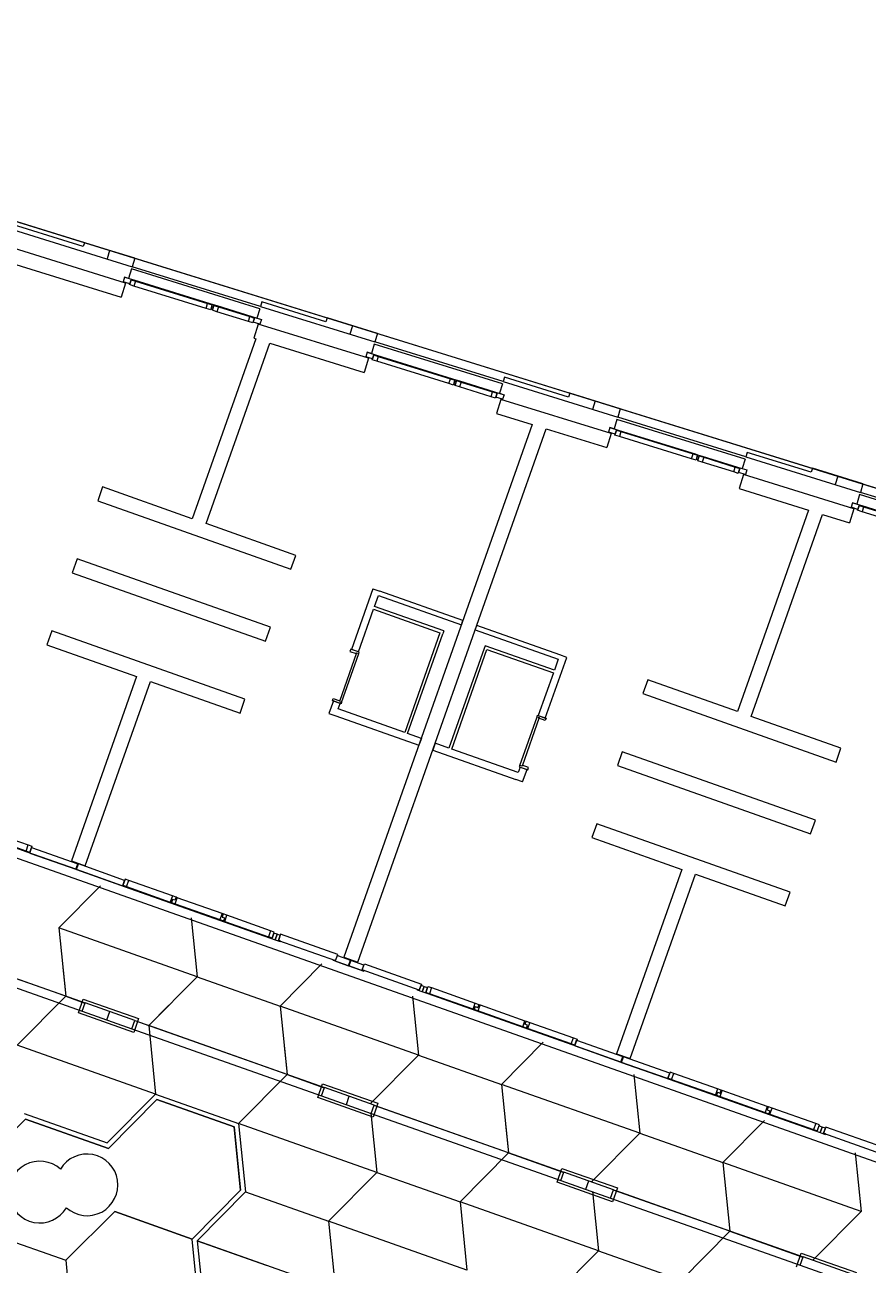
# Model space of a CAD drawing. Header units: metres. Extents: x 2681598 to 2681800, y 1249481 to 1249590.
# Drawn here: x 2681623.27 to 2681637.64, y 1249568.89 to 1249590.01 of the extents above; entities that cross this region are included whole.
import ezdxf

# ---------------------------------------------------------------- set-up
doc = ezdxf.new("R2010")
doc.units = ezdxf.units.M
doc.layers.add('flaeche', color=7, linetype='Continuous', true_color=0xffffff)
doc.layers.add('linien', color=7, linetype='Continuous', true_color=0x000000)

msp = doc.modelspace()

# ---------------------------------------------------------------- linework, layer by layer
at = {"layer": 'flaeche'}
msp.add_lwpolyline([(2681701.936, 1249508.982), (2681653.784, 1249528.486), (2681629.291, 1249538.407), (2681608.471, 1249546.841), (2681598.478, 1249550.888), (2681612.312, 1249590.013), (2681733.121, 1249552.588)], dxfattribs=at)
at = {"layer": 'linien'}
for p, q in [((2681612.312, 1249590.013), (2681733.121, 1249552.588)), ((2681622.058, 1249586.836), (2681625.101, 1249585.894)), ((2681624.265, 1249586.237), (2681622.081, 1249586.913)), ((2681624.988, 1249585.615), (2681622.018, 1249586.535)), ((2681624.285, 1249586.303), (2681624.265, 1249586.237)), ((2681625.145, 1249586.037), (2681624.285, 1249586.303)), ((2681624.715, 1249586.17), (2681624.671, 1249586.027)), ((2681622.737, 1249586.05), (2681624.914, 1249585.376)), ((2681625.145, 1249586.037), (2681625.101, 1249585.894)), ((2681625.145, 1249586.037), (2681625.101, 1249585.894)), ((2681627.284, 1249585.217), (2681625.101, 1249585.894)), ((2681624.967, 1249585.717), (2681624.943, 1249585.639)), ((2681624.967, 1249585.717), (2681625.127, 1249585.668)), ((2681625.039, 1249585.695), (2681624.967, 1249585.717)), ((2681625.089, 1249585.856), (2681625.039, 1249585.695)), ((2681625.053, 1249585.588), (2681625.079, 1249585.672)), ((2681625.079, 1249585.672), (2681625.058, 1249585.603)), ((2681625.124, 1249585.658), (2681625.079, 1249585.672)), ((2681625.079, 1249585.672), (2681625.156, 1249585.648)), ((2681627.272, 1249585.179), (2681625.089, 1249585.856)), ((2681625.127, 1249585.668), (2681625.124, 1249585.658)), ((2681625.127, 1249585.668), (2681626.42, 1249585.267)), ((2681624.988, 1249585.615), (2681624.914, 1249585.376)), ((2681624.988, 1249585.615), (2681624.914, 1249585.376)), ((2681624.943, 1249585.639), (2681624.94, 1249585.629)), ((2681625.058, 1249585.603), (2681624.943, 1249585.639)), ((2681625.13, 1249585.564), (2681625.053, 1249585.588)), ((2681625.156, 1249585.648), (2681625.13, 1249585.564)), ((2681626.359, 1249585.184), (2681625.13, 1249585.564)), ((2681625.156, 1249585.648), (2681626.385, 1249585.267)), ((2681626.359, 1249585.184), (2681626.385, 1249585.267)), ((2681626.385, 1249585.267), (2681626.463, 1249585.243)), ((2681626.417, 1249585.257), (2681626.42, 1249585.267)), ((2681626.463, 1249585.243), (2681626.417, 1249585.257)), ((2681626.42, 1249585.267), (2681626.48, 1249585.249)), ((2681626.463, 1249585.243), (2681626.437, 1249585.16)), ((2681626.442, 1249585.175), (2681626.463, 1249585.243)), ((2681626.465, 1249585.151), (2681626.49, 1249585.235)), ((2681626.49, 1249585.235), (2681626.469, 1249585.166)), ((2681626.48, 1249585.249), (2681626.539, 1249585.231)), ((2681626.536, 1249585.22), (2681626.49, 1249585.235)), ((2681626.49, 1249585.235), (2681626.568, 1249585.211)), ((2681626.539, 1249585.231), (2681626.536, 1249585.22)), ((2681626.539, 1249585.231), (2681627.14, 1249585.044)), ((2681627.308, 1249585.294), (2681627.284, 1249585.217)), ((2681628.399, 1249584.956), (2681627.308, 1249585.294)), ((2681626.437, 1249585.16), (2681626.359, 1249585.184)), ((2681626.455, 1249585.171), (2681626.442, 1249585.175)), ((2681626.469, 1249585.166), (2681626.455, 1249585.171)), ((2681626.542, 1249585.127), (2681626.465, 1249585.151)), ((2681626.568, 1249585.211), (2681626.542, 1249585.127)), ((2681627.079, 1249584.961), (2681626.542, 1249585.127)), ((2681626.568, 1249585.211), (2681627.105, 1249585.044)), ((2681627.079, 1249584.961), (2681627.105, 1249585.044)), ((2681627.105, 1249585.044), (2681627.182, 1249585.02)), ((2681627.137, 1249585.034), (2681627.14, 1249585.044)), ((2681627.182, 1249585.02), (2681627.137, 1249585.034)), ((2681627.14, 1249585.044), (2681627.3, 1249584.995)), ((2681627.182, 1249585.02), (2681627.156, 1249584.937)), ((2681627.161, 1249584.952), (2681627.182, 1249585.02)), ((2681627.272, 1249585.179), (2681627.222, 1249585.019)), ((2681627.222, 1249585.019), (2681627.3, 1249584.995)), ((2681627.284, 1249585.217), (2681629.235, 1249584.613)), ((2681628.42, 1249585.023), (2681628.399, 1249584.956)), ((2681629.28, 1249584.756), (2681628.42, 1249585.023)), ((2681627.156, 1249584.937), (2681627.079, 1249584.961)), ((2681627.275, 1249584.917), (2681627.161, 1249584.952)), ((2681627.244, 1249584.916), (2681627.17, 1249584.677)), ((2681627.244, 1249584.916), (2681627.17, 1249584.677)), ((2681629.123, 1249584.334), (2681627.244, 1249584.916)), ((2681627.275, 1249584.917), (2681627.272, 1249584.907)), ((2681627.3, 1249584.995), (2681627.275, 1249584.917)), ((2681628.85, 1249584.889), (2681628.805, 1249584.746)), ((2681627.206, 1249584.666), (2681626.673, 1249583.158)), ((2681627.17, 1249584.677), (2681627.206, 1249584.666)), ((2681629.28, 1249584.756), (2681629.235, 1249584.613)), ((2681629.28, 1249584.756), (2681629.235, 1249584.613)), ((2681631.418, 1249583.937), (2681629.235, 1249584.613)), ((2681626.909, 1249583.075), (2681627.445, 1249584.592)), ((2681627.445, 1249584.592), (2681629.049, 1249584.095)), ((2681629.102, 1249584.437), (2681629.078, 1249584.358)), ((2681629.102, 1249584.437), (2681629.262, 1249584.387)), ((2681629.174, 1249584.414), (2681629.102, 1249584.437)), ((2681629.223, 1249584.575), (2681629.174, 1249584.414)), ((2681629.188, 1249584.307), (2681629.214, 1249584.391)), ((2681629.214, 1249584.391), (2681629.192, 1249584.323)), ((2681629.259, 1249584.377), (2681629.214, 1249584.391)), ((2681629.214, 1249584.391), (2681629.291, 1249584.367)), ((2681631.407, 1249583.898), (2681629.223, 1249584.575)), ((2681629.262, 1249584.387), (2681629.259, 1249584.377)), ((2681629.262, 1249584.387), (2681630.555, 1249583.986)), ((2681629.123, 1249584.334), (2681629.049, 1249584.095)), ((2681629.123, 1249584.334), (2681629.049, 1249584.095)), ((2681629.078, 1249584.358), (2681629.075, 1249584.349)), ((2681629.192, 1249584.323), (2681629.078, 1249584.358)), ((2681629.265, 1249584.283), (2681629.188, 1249584.307)), ((2681629.291, 1249584.367), (2681629.265, 1249584.283)), ((2681630.494, 1249583.903), (2681629.265, 1249584.283)), ((2681629.291, 1249584.367), (2681630.52, 1249583.986)), ((2681630.494, 1249583.903), (2681630.52, 1249583.986)), ((2681630.52, 1249583.986), (2681630.597, 1249583.962)), ((2681630.552, 1249583.976), (2681630.555, 1249583.986)), ((2681630.597, 1249583.962), (2681630.552, 1249583.976)), ((2681630.555, 1249583.986), (2681630.614, 1249583.968)), ((2681630.597, 1249583.962), (2681630.571, 1249583.879)), ((2681630.576, 1249583.894), (2681630.597, 1249583.962)), ((2681630.614, 1249583.968), (2681630.673, 1249583.95)), ((2681631.442, 1249584.013), (2681631.418, 1249583.937)), ((2681632.534, 1249583.675), (2681631.442, 1249584.013)), ((2681630.571, 1249583.879), (2681630.494, 1249583.903)), ((2681630.59, 1249583.89), (2681630.576, 1249583.894)), ((2681630.604, 1249583.885), (2681630.59, 1249583.89)), ((2681630.599, 1249583.87), (2681630.625, 1249583.954)), ((2681630.676, 1249583.846), (2681630.599, 1249583.87)), ((2681630.625, 1249583.954), (2681630.604, 1249583.885)), ((2681630.67, 1249583.94), (2681630.625, 1249583.954)), ((2681630.625, 1249583.954), (2681630.702, 1249583.93)), ((2681630.673, 1249583.95), (2681630.67, 1249583.94)), ((2681630.673, 1249583.95), (2681631.274, 1249583.764)), ((2681630.702, 1249583.93), (2681630.676, 1249583.846)), ((2681631.213, 1249583.68), (2681630.676, 1249583.846)), ((2681630.702, 1249583.93), (2681631.239, 1249583.763)), ((2681631.213, 1249583.68), (2681631.239, 1249583.763)), ((2681631.239, 1249583.763), (2681631.317, 1249583.74)), ((2681631.271, 1249583.754), (2681631.274, 1249583.764)), ((2681631.317, 1249583.74), (2681631.271, 1249583.754)), ((2681631.274, 1249583.764), (2681631.434, 1249583.714)), ((2681631.407, 1249583.898), (2681631.357, 1249583.738)), ((2681631.418, 1249583.937), (2681633.37, 1249583.332)), ((2681631.291, 1249583.656), (2681631.213, 1249583.68)), ((2681631.317, 1249583.74), (2681631.291, 1249583.656)), ((2681631.295, 1249583.671), (2681631.317, 1249583.74)), ((2681631.41, 1249583.636), (2681631.295, 1249583.671)), ((2681631.378, 1249583.635), (2681631.304, 1249583.396)), ((2681631.378, 1249583.635), (2681631.304, 1249583.396)), ((2681631.357, 1249583.738), (2681631.434, 1249583.714)), ((2681633.257, 1249583.053), (2681631.378, 1249583.635)), ((2681631.41, 1249583.636), (2681631.407, 1249583.626)), ((2681631.434, 1249583.714), (2681631.41, 1249583.636)), ((2681632.554, 1249583.742), (2681632.534, 1249583.675)), ((2681633.414, 1249583.475), (2681632.554, 1249583.742)), ((2681632.984, 1249583.609), (2681632.94, 1249583.465)), ((2681631.304, 1249583.396), (2681631.914, 1249583.207)), ((2681633.414, 1249583.475), (2681633.37, 1249583.332)), ((2681633.414, 1249583.475), (2681633.37, 1249583.332)), ((2681635.553, 1249582.656), (2681633.37, 1249583.332)), ((2681626.673, 1249583.158), (2681626.123, 1249581.603)), ((2681631.914, 1249583.207), (2681628.706, 1249574.135)), ((2681628.942, 1249574.051), (2681632.153, 1249583.133)), ((2681632.153, 1249583.133), (2681633.183, 1249582.814)), ((2681633.237, 1249583.156), (2681633.212, 1249583.077)), ((2681633.237, 1249583.156), (2681633.397, 1249583.106)), ((2681633.308, 1249583.134), (2681633.237, 1249583.156)), ((2681633.358, 1249583.294), (2681633.308, 1249583.134)), ((2681635.541, 1249582.618), (2681633.358, 1249583.294)), ((2681626.359, 1249581.519), (2681626.909, 1249583.075)), ((2681633.257, 1249583.053), (2681633.183, 1249582.814)), ((2681633.257, 1249583.053), (2681633.183, 1249582.814)), ((2681633.212, 1249583.077), (2681633.209, 1249583.068)), ((2681633.327, 1249583.042), (2681633.212, 1249583.077)), ((2681633.322, 1249583.027), (2681633.348, 1249583.11)), ((2681633.4, 1249583.003), (2681633.322, 1249583.027)), ((2681633.348, 1249583.11), (2681633.327, 1249583.042)), ((2681633.393, 1249583.096), (2681633.348, 1249583.11)), ((2681633.348, 1249583.11), (2681633.425, 1249583.086)), ((2681633.397, 1249583.106), (2681633.393, 1249583.096)), ((2681633.397, 1249583.106), (2681634.689, 1249582.706)), ((2681633.425, 1249583.086), (2681633.4, 1249583.003)), ((2681634.628, 1249582.622), (2681633.4, 1249583.003)), ((2681633.425, 1249583.086), (2681634.654, 1249582.706)), ((2681634.628, 1249582.622), (2681634.654, 1249582.706)), ((2681634.654, 1249582.706), (2681634.732, 1249582.682)), ((2681634.686, 1249582.696), (2681634.689, 1249582.706)), ((2681634.732, 1249582.682), (2681634.686, 1249582.696)), ((2681634.689, 1249582.706), (2681634.749, 1249582.687)), ((2681635.577, 1249582.732), (2681635.553, 1249582.656)), ((2681636.668, 1249582.394), (2681635.577, 1249582.732)), ((2681634.706, 1249582.598), (2681634.628, 1249582.622)), ((2681634.732, 1249582.682), (2681634.706, 1249582.598)), ((2681634.711, 1249582.613), (2681634.732, 1249582.682)), ((2681634.724, 1249582.609), (2681634.711, 1249582.613)), ((2681634.738, 1249582.605), (2681634.724, 1249582.609)), ((2681634.734, 1249582.589), (2681634.759, 1249582.673)), ((2681634.811, 1249582.565), (2681634.734, 1249582.589)), ((2681634.759, 1249582.673), (2681634.738, 1249582.605)), ((2681634.749, 1249582.687), (2681634.808, 1249582.669)), ((2681634.805, 1249582.659), (2681634.759, 1249582.673)), ((2681634.759, 1249582.673), (2681634.837, 1249582.649)), ((2681634.808, 1249582.669), (2681634.805, 1249582.659)), ((2681634.808, 1249582.669), (2681635.409, 1249582.483)), ((2681634.837, 1249582.649), (2681634.811, 1249582.565)), ((2681635.348, 1249582.399), (2681634.811, 1249582.565)), ((2681634.837, 1249582.649), (2681635.374, 1249582.483)), ((2681635.348, 1249582.399), (2681635.374, 1249582.483)), ((2681635.374, 1249582.483), (2681635.451, 1249582.459)), ((2681635.406, 1249582.473), (2681635.409, 1249582.483)), ((2681635.409, 1249582.483), (2681635.569, 1249582.433)), ((2681635.541, 1249582.618), (2681635.491, 1249582.457)), ((2681635.553, 1249582.656), (2681637.504, 1249582.051)), ((2681635.425, 1249582.375), (2681635.348, 1249582.399)), ((2681635.451, 1249582.459), (2681635.406, 1249582.473)), ((2681635.451, 1249582.459), (2681635.425, 1249582.375)), ((2681635.43, 1249582.39), (2681635.451, 1249582.459)), ((2681635.545, 1249582.355), (2681635.43, 1249582.39)), ((2681635.513, 1249582.354), (2681635.439, 1249582.115)), ((2681635.513, 1249582.354), (2681635.439, 1249582.115)), ((2681635.491, 1249582.457), (2681635.569, 1249582.433)), ((2681637.392, 1249581.772), (2681635.513, 1249582.354)), ((2681635.545, 1249582.355), (2681635.542, 1249582.345)), ((2681635.569, 1249582.433), (2681635.545, 1249582.355)), ((2681636.689, 1249582.461), (2681636.668, 1249582.394)), ((2681637.549, 1249582.195), (2681636.689, 1249582.461)), ((2681637.119, 1249582.328), (2681637.074, 1249582.185)), ((2681624.596, 1249582.143), (2681624.513, 1249581.907)), ((2681626.123, 1249581.603), (2681624.596, 1249582.143)), ((2681635.439, 1249582.115), (2681636.622, 1249581.749)), ((2681637.549, 1249582.195), (2681637.504, 1249582.051)), ((2681637.549, 1249582.195), (2681637.504, 1249582.051)), ((2681624.513, 1249581.907), (2681627.803, 1249580.744)), ((2681637.371, 1249581.875), (2681637.347, 1249581.797)), ((2681637.371, 1249581.875), (2681637.531, 1249581.825)), ((2681637.443, 1249581.853), (2681637.371, 1249581.875)), ((2681637.492, 1249582.013), (2681637.443, 1249581.853)), ((2681639.676, 1249581.337), (2681637.492, 1249582.013)), ((2681639.687, 1249581.375), (2681637.504, 1249582.051)), ((2681636.622, 1249581.749), (2681635.96, 1249579.875)), ((2681636.196, 1249579.792), (2681636.861, 1249581.675)), ((2681636.861, 1249581.675), (2681637.318, 1249581.533)), ((2681637.392, 1249581.772), (2681637.318, 1249581.533)), ((2681637.392, 1249581.772), (2681637.318, 1249581.533)), ((2681637.347, 1249581.797), (2681637.344, 1249581.787)), ((2681637.461, 1249581.761), (2681637.347, 1249581.797)), ((2681637.457, 1249581.746), (2681637.483, 1249581.829)), ((2681637.534, 1249581.722), (2681637.457, 1249581.746)), ((2681637.483, 1249581.829), (2681637.461, 1249581.761)), ((2681637.528, 1249581.815), (2681637.483, 1249581.829)), ((2681637.483, 1249581.829), (2681637.56, 1249581.805)), ((2681637.531, 1249581.825), (2681637.528, 1249581.815)), ((2681637.531, 1249581.825), (2681638.824, 1249581.425)), ((2681637.56, 1249581.805), (2681637.534, 1249581.722)), ((2681638.763, 1249581.341), (2681637.534, 1249581.722)), ((2681637.56, 1249581.805), (2681638.789, 1249581.425)), ((2681627.886, 1249580.979), (2681626.359, 1249581.519)), ((2681624.163, 1249580.917), (2681624.079, 1249580.681)), ((2681627.453, 1249579.754), (2681624.163, 1249580.917)), ((2681627.803, 1249580.744), (2681627.886, 1249580.979)), ((2681609.207, 1249580.751), (2681711.665, 1249544.525)), ((2681624.079, 1249580.681), (2681627.37, 1249579.518)), ((2681629.201, 1249580.408), (2681628.836, 1249579.376)), ((2681629.201, 1249580.408), (2681629.319, 1249580.367)), ((2681629.227, 1249580.108), (2681629.294, 1249580.296)), ((2681629.294, 1249580.296), (2681630.708, 1249579.796)), ((2681630.733, 1249579.867), (2681629.319, 1249580.367)), ((2681628.954, 1249579.334), (2681629.211, 1249580.06)), ((2681629.211, 1249580.06), (2681630.342, 1249579.66)), ((2681630.406, 1249579.691), (2681629.227, 1249580.108)), ((2681627.37, 1249579.518), (2681627.453, 1249579.754)), ((2681630.708, 1249579.796), (2681630.733, 1249579.867)), ((2681630.944, 1249579.713), (2681630.969, 1249579.783)), ((2681632.383, 1249579.283), (2681630.969, 1249579.783)), ((2681635.96, 1249579.875), (2681635.41, 1249578.319)), ((2681635.645, 1249578.236), (2681636.196, 1249579.792)), ((2681623.729, 1249579.692), (2681623.646, 1249579.456)), ((2681627.02, 1249578.528), (2681623.729, 1249579.692)), ((2681630.342, 1249579.66), (2681629.742, 1249577.963)), ((2681629.789, 1249577.947), (2681630.389, 1249579.644)), ((2681630.406, 1249579.691), (2681630.389, 1249579.644)), ((2681630.944, 1249579.713), (2681632.358, 1249579.213)), ((2681623.646, 1249579.456), (2681625.173, 1249578.916)), ((2681628.922, 1249579.319), (2681628.629, 1249578.49)), ((2681628.822, 1249579.381), (2681628.809, 1249579.343)), ((2681628.809, 1249579.343), (2681628.917, 1249579.305)), ((2681628.954, 1249579.334), (2681628.822, 1249579.381)), ((2681628.954, 1249579.334), (2681628.836, 1249579.376)), ((2681628.954, 1249579.334), (2681628.836, 1249579.376)), ((2681628.917, 1249579.305), (2681628.922, 1249579.319)), ((2681628.922, 1249579.319), (2681628.96, 1249579.306)), ((2681628.968, 1249579.329), (2681628.954, 1249579.334)), ((2681628.96, 1249579.306), (2681628.968, 1249579.329)), ((2681631.096, 1249579.394), (2681630.496, 1249577.697)), ((2681630.543, 1249577.68), (2681631.143, 1249579.377)), ((2681631.113, 1249579.441), (2681631.096, 1249579.394)), ((2681632.291, 1249579.024), (2681631.113, 1249579.441)), ((2681631.143, 1249579.377), (2681632.275, 1249578.977)), ((2681628.666, 1249578.476), (2681628.96, 1249579.306)), ((2681632.136, 1249578.209), (2681632.501, 1249579.242)), ((2681632.358, 1249579.213), (2681632.291, 1249579.024)), ((2681632.501, 1249579.242), (2681632.383, 1249579.283)), ((2681625.173, 1249578.916), (2681624.063, 1249575.776)), ((2681632.275, 1249578.977), (2681632.018, 1249578.251)), ((2681624.299, 1249575.693), (2681625.409, 1249578.832)), ((2681625.409, 1249578.832), (2681626.936, 1249578.292)), ((2681633.882, 1249578.859), (2681633.799, 1249578.624)), ((2681635.41, 1249578.319), (2681633.882, 1249578.859)), ((2681626.936, 1249578.292), (2681627.02, 1249578.528)), ((2681628.526, 1249578.499), (2681628.451, 1249578.287)), ((2681628.512, 1249578.504), (2681628.525, 1249578.542)), ((2681628.644, 1249578.458), (2681628.512, 1249578.504)), ((2681628.525, 1249578.542), (2681628.634, 1249578.504)), ((2681628.644, 1249578.458), (2681628.526, 1249578.499)), ((2681628.644, 1249578.458), (2681628.526, 1249578.499)), ((2681628.634, 1249578.504), (2681628.629, 1249578.49)), ((2681628.629, 1249578.49), (2681628.666, 1249578.476)), ((2681628.666, 1249578.476), (2681628.658, 1249578.453)), ((2681633.799, 1249578.624), (2681637.09, 1249577.46)), ((2681628.451, 1249578.287), (2681628.569, 1249578.245)), ((2681628.611, 1249578.363), (2681628.644, 1249578.458)), ((2681629.742, 1249577.963), (2681628.611, 1249578.363)), ((2681628.658, 1249578.453), (2681628.644, 1249578.458)), ((2681628.569, 1249578.245), (2681629.983, 1249577.745)), ((2681631.702, 1249577.403), (2681631.996, 1249578.232)), ((2681632.033, 1249578.219), (2681631.74, 1249577.389)), ((2681631.996, 1249578.232), (2681632.004, 1249578.256)), ((2681631.996, 1249578.232), (2681632.033, 1249578.219)), ((2681632.004, 1249578.256), (2681632.018, 1249578.251)), ((2681632.018, 1249578.251), (2681632.136, 1249578.209)), ((2681632.018, 1249578.251), (2681632.15, 1249578.204)), ((2681632.018, 1249578.251), (2681632.136, 1249578.209)), ((2681632.028, 1249578.205), (2681632.033, 1249578.219)), ((2681632.137, 1249578.167), (2681632.028, 1249578.205)), ((2681632.15, 1249578.204), (2681632.137, 1249578.167)), ((2681637.173, 1249577.696), (2681635.645, 1249578.236)), ((2681630.025, 1249577.863), (2681629.789, 1249577.947)), ((2681630.025, 1249577.863), (2681629.983, 1249577.745)), ((2681630.26, 1249577.78), (2681630.219, 1249577.662)), ((2681630.219, 1249577.662), (2681631.633, 1249577.162)), ((2681630.496, 1249577.697), (2681630.26, 1249577.78)), ((2681631.675, 1249577.28), (2681630.543, 1249577.68)), ((2681633.449, 1249577.634), (2681633.366, 1249577.398)), ((2681636.739, 1249576.47), (2681633.449, 1249577.634)), ((2681637.09, 1249577.46), (2681637.173, 1249577.696)), ((2681631.708, 1249577.374), (2681631.675, 1249577.28)), ((2681631.702, 1249577.403), (2681631.694, 1249577.379)), ((2681631.694, 1249577.379), (2681631.708, 1249577.374)), ((2681631.74, 1249577.389), (2681631.702, 1249577.403)), ((2681631.708, 1249577.374), (2681631.826, 1249577.333)), ((2681631.708, 1249577.374), (2681631.84, 1249577.328)), ((2681631.708, 1249577.374), (2681631.826, 1249577.333)), ((2681631.745, 1249577.404), (2681631.74, 1249577.389)), ((2681631.853, 1249577.365), (2681631.745, 1249577.404)), ((2681631.751, 1249577.12), (2681631.826, 1249577.333)), ((2681631.84, 1249577.328), (2681631.853, 1249577.365)), ((2681633.366, 1249577.398), (2681636.656, 1249576.235)), ((2681631.751, 1249577.12), (2681631.633, 1249577.162)), ((2681623.309, 1249575.926), (2681620.852, 1249576.795)), ((2681633.016, 1249576.408), (2681632.932, 1249576.172)), ((2681636.306, 1249575.245), (2681633.016, 1249576.408)), ((2681636.656, 1249576.235), (2681636.739, 1249576.47)), ((2681623.293, 1249575.943), (2681622.549, 1249576.206)), ((2681622.585, 1249576.31), (2681623.329, 1249576.047)), ((2681632.932, 1249576.172), (2681634.46, 1249575.632)), ((2681623.293, 1249575.943), (2681623.329, 1249576.047)), ((2681623.355, 1249575.921), (2681623.293, 1249575.943)), ((2681623.309, 1249575.926), (2681623.312, 1249575.936)), ((2681623.312, 1249575.936), (2681623.355, 1249575.921)), ((2681623.329, 1249576.047), (2681623.392, 1249576.025)), ((2681623.392, 1249576.025), (2681623.355, 1249575.921)), ((2681623.355, 1249575.921), (2681623.385, 1249576.006)), ((2681623.385, 1249576.006), (2681624.173, 1249575.727)), ((2681624.14, 1249575.633), (2681623.309, 1249575.926)), ((2681623.357, 1249575.906), (2681623.358, 1249575.909)), ((2681623.358, 1249575.909), (2681624.14, 1249575.633)), ((2681624.063, 1249575.776), (2681624.299, 1249575.693)), ((2681624.14, 1249575.633), (2681624.173, 1249575.727)), ((2681624.149, 1249575.629), (2681624.182, 1249575.724)), ((2681624.173, 1249575.727), (2681624.176, 1249575.736)), ((2681624.182, 1249575.724), (2681624.186, 1249575.733)), ((2681624.97, 1249575.445), (2681624.182, 1249575.724)), ((2681624.149, 1249575.629), (2681624.98, 1249575.336)), ((2681624.931, 1249575.353), (2681624.149, 1249575.629)), ((2681634.46, 1249575.632), (2681633.35, 1249572.493)), ((2681633.585, 1249572.409), (2681634.695, 1249575.549)), ((2681634.695, 1249575.549), (2681636.223, 1249575.009)), ((2681623.848, 1249574.638), (2681624.557, 1249575.354)), ((2681624.93, 1249575.35), (2681624.931, 1249575.353)), ((2681624.977, 1249575.464), (2681624.941, 1249575.36)), ((2681624.941, 1249575.36), (2681624.97, 1249575.445)), ((2681624.983, 1249575.345), (2681624.941, 1249575.36)), ((2681624.941, 1249575.36), (2681625.003, 1249575.338)), ((2681625.04, 1249575.442), (2681624.977, 1249575.464)), ((2681624.98, 1249575.336), (2681624.983, 1249575.345)), ((2681624.98, 1249575.336), (2681627.437, 1249574.467)), ((2681625.003, 1249575.338), (2681625.04, 1249575.442)), ((2681625.003, 1249575.338), (2681625.747, 1249575.075)), ((2681625.784, 1249575.179), (2681625.04, 1249575.442)), ((2681625.784, 1249575.179), (2681625.747, 1249575.075)), ((2681625.785, 1249575.12), (2681625.767, 1249575.068)), ((2681625.846, 1249575.157), (2681625.784, 1249575.179)), ((2681625.827, 1249575.105), (2681625.785, 1249575.12)), ((2681625.846, 1249575.157), (2681625.827, 1249575.105)), ((2681625.829, 1249575.046), (2681625.866, 1249575.15)), ((2681625.866, 1249575.15), (2681625.846, 1249575.157)), ((2681626.631, 1249574.88), (2681625.866, 1249575.15)), ((2681636.223, 1249575.009), (2681636.306, 1249575.245)), ((2681625.747, 1249575.075), (2681625.767, 1249575.068)), ((2681625.767, 1249575.068), (2681625.829, 1249575.046)), ((2681625.829, 1249575.046), (2681626.594, 1249574.776)), ((2681626.631, 1249574.88), (2681626.594, 1249574.776)), ((2681626.651, 1249574.873), (2681626.631, 1249574.88)), ((2681626.103, 1249574.808), (2681626.205, 1249573.805)), ((2681626.594, 1249574.776), (2681626.656, 1249574.754)), ((2681626.651, 1249574.873), (2681626.632, 1249574.821)), ((2681626.632, 1249574.821), (2681626.675, 1249574.806)), ((2681626.713, 1249574.851), (2681626.651, 1249574.873)), ((2681626.675, 1249574.806), (2681626.656, 1249574.754)), ((2681626.656, 1249574.754), (2681626.676, 1249574.747)), ((2681626.676, 1249574.747), (2681626.713, 1249574.851)), ((2681626.676, 1249574.747), (2681627.42, 1249574.484)), ((2681627.457, 1249574.587), (2681626.713, 1249574.851)), ((2681621.067, 1249574.502), (2681624.296, 1249573.36)), ((2681626.205, 1249573.805), (2681623.848, 1249574.638)), ((2681623.848, 1249574.638), (2681623.966, 1249573.472)), ((2681627.457, 1249574.587), (2681627.42, 1249574.484)), ((2681627.42, 1249574.484), (2681627.482, 1249574.462)), ((2681627.44, 1249574.477), (2681627.437, 1249574.467)), ((2681627.437, 1249574.467), (2681627.534, 1249574.432)), ((2681627.482, 1249574.462), (2681627.44, 1249574.477)), ((2681627.519, 1249574.565), (2681627.457, 1249574.587)), ((2681627.482, 1249574.462), (2681627.519, 1249574.565)), ((2681627.512, 1249574.546), (2681627.482, 1249574.462)), ((2681627.567, 1249574.527), (2681627.512, 1249574.546)), ((2681627.534, 1249574.432), (2681627.567, 1249574.527)), ((2681627.567, 1249574.527), (2681627.534, 1249574.432)), ((2681627.622, 1249574.507), (2681627.567, 1249574.527)), ((2681627.628, 1249574.527), (2681627.592, 1249574.423)), ((2681627.592, 1249574.423), (2681627.622, 1249574.507)), ((2681628.6, 1249574.183), (2681627.628, 1249574.527)), ((2681621.017, 1249574.361), (2681624.246, 1249573.219)), ((2681623.966, 1249573.472), (2681621.609, 1249574.306)), ((2681627.534, 1249574.432), (2681627.618, 1249574.403)), ((2681627.621, 1249574.413), (2681627.592, 1249574.423)), ((2681627.592, 1249574.423), (2681628.564, 1249574.079)), ((2681627.618, 1249574.403), (2681627.621, 1249574.413)), ((2681628.531, 1249574.08), (2681628.535, 1249574.09)), ((2681628.783, 1249573.991), (2681628.531, 1249574.08)), ((2681628.535, 1249574.09), (2681628.564, 1249574.079)), ((2681628.564, 1249574.079), (2681628.6, 1249574.183)), ((2681628.564, 1249574.079), (2681628.594, 1249574.164)), ((2681628.579, 1249574.06), (2681628.58, 1249574.062)), ((2681628.58, 1249574.062), (2681628.783, 1249573.991)), ((2681628.594, 1249574.164), (2681628.816, 1249574.085)), ((2681628.706, 1249574.135), (2681628.942, 1249574.051)), ((2681628.783, 1249573.991), (2681628.816, 1249574.085)), ((2681628.826, 1249574.082), (2681628.792, 1249573.987)), ((2681628.816, 1249574.085), (2681628.819, 1249574.095)), ((2681628.826, 1249574.082), (2681628.829, 1249574.091)), ((2681629.048, 1249574.003), (2681628.826, 1249574.082)), ((2681623.916, 1249573.96), (2681623.966, 1249573.472)), ((2681627.619, 1249573.305), (2681628.328, 1249574.021)), ((2681628.792, 1249573.987), (2681629.044, 1249573.898)), ((2681628.995, 1249573.916), (2681628.792, 1249573.987)), ((2681628.994, 1249573.913), (2681628.995, 1249573.916)), ((2681629.018, 1249573.919), (2681629.055, 1249574.022)), ((2681629.018, 1249573.919), (2681629.048, 1249574.003)), ((2681629.047, 1249573.908), (2681629.018, 1249573.919)), ((2681629.99, 1249573.575), (2681629.018, 1249573.919)), ((2681629.044, 1249573.898), (2681629.047, 1249573.908)), ((2681629.055, 1249574.022), (2681630.027, 1249573.679)), ((2681625.38, 1249572.972), (2681626.205, 1249573.805)), ((2681626.205, 1249573.805), (2681627.619, 1249573.305)), ((2681630.027, 1249573.679), (2681629.99, 1249573.575)), ((2681629.99, 1249573.575), (2681630.02, 1249573.659)), ((2681630.02, 1249573.659), (2681630.075, 1249573.64)), ((2681630.041, 1249573.546), (2681630.075, 1249573.64)), ((2681630.075, 1249573.64), (2681630.041, 1249573.546)), ((2681630.075, 1249573.64), (2681630.129, 1249573.621)), ((2681630.1, 1249573.536), (2681630.136, 1249573.64)), ((2681630.129, 1249573.621), (2681630.1, 1249573.536)), ((2681630.136, 1249573.64), (2681630.199, 1249573.618)), ((2681630.199, 1249573.618), (2681630.162, 1249573.514)), ((2681630.199, 1249573.618), (2681630.943, 1249573.355)), ((2681623.141, 1249572.639), (2681623.966, 1249573.472)), ((2681623.966, 1249573.472), (2681624.247, 1249573.373)), ((2681623.966, 1249573.472), (2681624.295, 1249573.356)), ((2681624.182, 1249573.189), (2681624.266, 1249573.424)), ((2681624.266, 1249573.424), (2681625.208, 1249573.091)), ((2681629.875, 1249573.474), (2681629.976, 1249572.471)), ((2681629.958, 1249573.575), (2681629.961, 1249573.585)), ((2681630.041, 1249573.546), (2681629.958, 1249573.575)), ((2681629.961, 1249573.585), (2681629.99, 1249573.575)), ((2681630.139, 1249573.511), (2681630.041, 1249573.546)), ((2681630.1, 1249573.536), (2681630.142, 1249573.521)), ((2681630.162, 1249573.514), (2681630.1, 1249573.536)), ((2681630.142, 1249573.521), (2681630.139, 1249573.511)), ((2681632.596, 1249572.643), (2681630.139, 1249573.511)), ((2681630.906, 1249573.251), (2681630.162, 1249573.514)), ((2681625.125, 1249572.855), (2681624.182, 1249573.189)), ((2681624.246, 1249573.219), (2681624.296, 1249573.36)), ((2681624.246, 1249573.219), (2681624.296, 1249573.36)), ((2681624.246, 1249573.219), (2681625.095, 1249572.919)), ((2681625.145, 1249573.06), (2681624.296, 1249573.36)), ((2681624.67, 1249573.069), (2681624.72, 1249573.21)), ((2681625.38, 1249572.972), (2681625.725, 1249573.321)), ((2681629.976, 1249572.471), (2681627.619, 1249573.305)), ((2681627.619, 1249573.305), (2681627.737, 1249572.139)), ((2681630.906, 1249573.251), (2681630.943, 1249573.355)), ((2681630.926, 1249573.244), (2681630.906, 1249573.251)), ((2681630.944, 1249573.296), (2681630.926, 1249573.244)), ((2681630.988, 1249573.222), (2681630.926, 1249573.244)), ((2681630.943, 1249573.355), (2681631.005, 1249573.333)), ((2681630.944, 1249573.296), (2681630.986, 1249573.281)), ((2681631.005, 1249573.333), (2681630.986, 1249573.281)), ((2681631.025, 1249573.326), (2681630.988, 1249573.222)), ((2681631.753, 1249572.952), (2681630.988, 1249573.222)), ((2681631.005, 1249573.333), (2681631.025, 1249573.326)), ((2681631.025, 1249573.326), (2681631.79, 1249573.055)), ((2681625.095, 1249572.919), (2681625.145, 1249573.06)), ((2681625.095, 1249572.919), (2681625.145, 1249573.06)), ((2681625.208, 1249573.091), (2681625.125, 1249572.855)), ((2681625.143, 1249573.056), (2681625.38, 1249572.972)), ((2681625.145, 1249573.06), (2681628.374, 1249571.919)), ((2681631.753, 1249572.952), (2681631.79, 1249573.055)), ((2681631.79, 1249573.055), (2681631.81, 1249573.048)), ((2681631.81, 1249573.048), (2681631.791, 1249572.997)), ((2681631.834, 1249572.982), (2681631.791, 1249572.997)), ((2681631.81, 1249573.048), (2681631.872, 1249573.026)), ((2681631.815, 1249572.93), (2681631.834, 1249572.982)), ((2681631.872, 1249573.026), (2681631.835, 1249572.923)), ((2681631.872, 1249573.026), (2681632.616, 1249572.763)), ((2681625.095, 1249572.919), (2681628.324, 1249571.777)), ((2681625.38, 1249572.972), (2681625.498, 1249571.806)), ((2681627.737, 1249572.139), (2681625.38, 1249572.972)), ((2681631.815, 1249572.93), (2681631.753, 1249572.952)), ((2681631.835, 1249572.923), (2681631.815, 1249572.93)), ((2681632.579, 1249572.66), (2681631.835, 1249572.923)), ((2681625.498, 1249571.806), (2681623.141, 1249572.639)), ((2681627.688, 1249572.627), (2681627.737, 1249572.139)), ((2681631.39, 1249571.971), (2681632.1, 1249572.688)), ((2681632.579, 1249572.66), (2681632.616, 1249572.763)), ((2681632.641, 1249572.638), (2681632.579, 1249572.66)), ((2681632.596, 1249572.643), (2681632.599, 1249572.653)), ((2681633.426, 1249572.349), (2681632.596, 1249572.643)), ((2681632.599, 1249572.653), (2681632.641, 1249572.638)), ((2681632.616, 1249572.763), (2681632.678, 1249572.741)), ((2681632.678, 1249572.741), (2681632.641, 1249572.638)), ((2681632.641, 1249572.638), (2681632.671, 1249572.722)), ((2681632.644, 1249572.623), (2681632.645, 1249572.625)), ((2681632.645, 1249572.625), (2681633.426, 1249572.349)), ((2681632.671, 1249572.722), (2681633.459, 1249572.443)), ((2681629.155, 1249571.642), (2681629.976, 1249572.471)), ((2681629.976, 1249572.471), (2681631.39, 1249571.971)), ((2681633.35, 1249572.493), (2681633.585, 1249572.409)), ((2681633.426, 1249572.349), (2681633.459, 1249572.443)), ((2681633.436, 1249572.346), (2681633.469, 1249572.44)), ((2681633.436, 1249572.346), (2681634.266, 1249572.052)), ((2681634.217, 1249572.069), (2681633.436, 1249572.346)), ((2681633.459, 1249572.443), (2681633.463, 1249572.453)), ((2681633.469, 1249572.44), (2681633.472, 1249572.449)), ((2681634.257, 1249572.161), (2681633.469, 1249572.44)), ((2681626.912, 1249571.306), (2681627.737, 1249572.139)), ((2681627.737, 1249572.139), (2681628.372, 1249571.914)), ((2681627.737, 1249572.139), (2681628.325, 1249571.931)), ((2681633.646, 1249572.141), (2681633.747, 1249571.138)), ((2681634.264, 1249572.181), (2681634.227, 1249572.077)), ((2681634.227, 1249572.077), (2681634.257, 1249572.161)), ((2681634.326, 1249572.159), (2681634.264, 1249572.181)), ((2681634.289, 1249572.055), (2681634.326, 1249572.159)), ((2681635.07, 1249571.896), (2681634.326, 1249572.159)), ((2681628.26, 1249571.747), (2681628.343, 1249571.983)), ((2681628.343, 1249571.983), (2681629.286, 1249571.649)), ((2681629.155, 1249571.642), (2681629.497, 1249571.987)), ((2681633.747, 1249571.138), (2681631.39, 1249571.971)), ((2681631.39, 1249571.971), (2681631.508, 1249570.805)), ((2681634.216, 1249572.067), (2681634.217, 1249572.069)), ((2681634.27, 1249572.062), (2681634.227, 1249572.077)), ((2681634.227, 1249572.077), (2681634.289, 1249572.055)), ((2681634.266, 1249572.052), (2681634.27, 1249572.062)), ((2681634.266, 1249572.052), (2681636.723, 1249571.183)), ((2681634.289, 1249572.055), (2681635.034, 1249571.792)), ((2681624.673, 1249570.973), (2681625.498, 1249571.806)), ((2681625.519, 1249571.714), (2681624.695, 1249570.881)), ((2681624.695, 1249570.881), (2681625.519, 1249571.714)), ((2681625.498, 1249571.806), (2681626.912, 1249571.306)), ((2681626.838, 1249571.248), (2681625.519, 1249571.714)), ((2681625.519, 1249571.714), (2681626.838, 1249571.248)), ((2681629.203, 1249571.413), (2681628.26, 1249571.747)), ((2681628.324, 1249571.777), (2681628.374, 1249571.919)), ((2681628.324, 1249571.777), (2681628.374, 1249571.919)), ((2681628.324, 1249571.777), (2681629.172, 1249571.477)), ((2681629.222, 1249571.619), (2681628.374, 1249571.919)), ((2681628.748, 1249571.627), (2681628.798, 1249571.769)), ((2681635.07, 1249571.896), (2681635.034, 1249571.792)), ((2681635.034, 1249571.792), (2681635.053, 1249571.785)), ((2681635.072, 1249571.837), (2681635.053, 1249571.785)), ((2681635.053, 1249571.785), (2681635.116, 1249571.763)), ((2681635.132, 1249571.874), (2681635.07, 1249571.896)), ((2681635.072, 1249571.837), (2681635.114, 1249571.822)), ((2681635.114, 1249571.822), (2681635.132, 1249571.874)), ((2681635.116, 1249571.763), (2681635.152, 1249571.867)), ((2681635.116, 1249571.763), (2681635.881, 1249571.492)), ((2681635.152, 1249571.867), (2681635.132, 1249571.874)), ((2681635.917, 1249571.596), (2681635.152, 1249571.867)), ((2681629.172, 1249571.477), (2681629.222, 1249571.619)), ((2681629.172, 1249571.477), (2681629.222, 1249571.619)), ((2681629.286, 1249571.649), (2681629.203, 1249571.413)), ((2681631.508, 1249570.805), (2681629.221, 1249571.614)), ((2681629.222, 1249571.619), (2681632.451, 1249570.477)), ((2681635.917, 1249571.596), (2681635.881, 1249571.492)), ((2681635.937, 1249571.589), (2681635.917, 1249571.596)), ((2681635.919, 1249571.537), (2681635.937, 1249571.589)), ((2681635.919, 1249571.537), (2681635.961, 1249571.522)), ((2681635.999, 1249571.567), (2681635.937, 1249571.589)), ((2681635.961, 1249571.522), (2681635.943, 1249571.47)), ((2681635.963, 1249571.463), (2681635.999, 1249571.567)), ((2681636.743, 1249571.304), (2681635.999, 1249571.567)), ((2681623.28, 1249571.381), (2681622.456, 1249570.548)), ((2681622.456, 1249570.548), (2681623.28, 1249571.381)), ((2681623.259, 1249571.473), (2681624.673, 1249570.973)), ((2681624.695, 1249570.881), (2681623.28, 1249571.381)), ((2681623.28, 1249571.381), (2681624.695, 1249570.881)), ((2681626.912, 1249571.306), (2681627.03, 1249570.14)), ((2681629.269, 1249570.473), (2681626.912, 1249571.306)), ((2681629.167, 1249571.479), (2681629.269, 1249570.473)), ((2681629.172, 1249571.477), (2681632.401, 1249570.336)), ((2681631.459, 1249571.294), (2681631.508, 1249570.805)), ((2681635.161, 1249570.638), (2681635.871, 1249571.354)), ((2681635.881, 1249571.492), (2681635.943, 1249571.47)), ((2681635.943, 1249571.47), (2681635.963, 1249571.463)), ((2681635.963, 1249571.463), (2681636.707, 1249571.2)), ((2681636.743, 1249571.304), (2681636.707, 1249571.2)), ((2681636.806, 1249571.282), (2681636.743, 1249571.304)), ((2681626.947, 1249570.17), (2681626.838, 1249571.248)), ((2681626.838, 1249571.248), (2681626.947, 1249570.17)), ((2681632.926, 1249570.309), (2681633.747, 1249571.138)), ((2681633.747, 1249571.138), (2681635.161, 1249570.638)), ((2681636.707, 1249571.2), (2681636.769, 1249571.178)), ((2681636.727, 1249571.193), (2681636.723, 1249571.183)), ((2681636.723, 1249571.183), (2681636.82, 1249571.149)), ((2681636.769, 1249571.178), (2681636.727, 1249571.193)), ((2681636.769, 1249571.178), (2681636.806, 1249571.282)), ((2681636.799, 1249571.263), (2681636.769, 1249571.178)), ((2681636.854, 1249571.243), (2681636.799, 1249571.263)), ((2681636.82, 1249571.149), (2681636.854, 1249571.243)), ((2681636.854, 1249571.243), (2681636.82, 1249571.149)), ((2681636.82, 1249571.149), (2681636.904, 1249571.119)), ((2681636.908, 1249571.224), (2681636.854, 1249571.243)), ((2681636.915, 1249571.243), (2681636.878, 1249571.14)), ((2681636.878, 1249571.14), (2681636.908, 1249571.224)), ((2681636.908, 1249571.129), (2681636.878, 1249571.14)), ((2681636.878, 1249571.14), (2681637.85, 1249570.796)), ((2681636.904, 1249571.119), (2681636.908, 1249571.129)), ((2681637.887, 1249570.9), (2681636.915, 1249571.243)), ((2681630.684, 1249569.973), (2681631.508, 1249570.805)), ((2681631.508, 1249570.805), (2681632.45, 1249570.472)), ((2681637.417, 1249570.808), (2681637.518, 1249569.805)), ((2681628.445, 1249569.64), (2681629.269, 1249570.473)), ((2681629.269, 1249570.473), (2681630.684, 1249569.973)), ((2681632.338, 1249570.305), (2681632.421, 1249570.541)), ((2681632.401, 1249570.336), (2681632.451, 1249570.477)), ((2681632.401, 1249570.336), (2681632.451, 1249570.477)), ((2681632.421, 1249570.541), (2681633.364, 1249570.207)), ((2681633.3, 1249570.177), (2681632.451, 1249570.477)), ((2681637.518, 1249569.805), (2681635.161, 1249570.638)), ((2681635.161, 1249570.638), (2681635.28, 1249569.472)), ((2681633.28, 1249569.972), (2681632.338, 1249570.305)), ((2681632.401, 1249570.336), (2681633.25, 1249570.036)), ((2681632.826, 1249570.186), (2681632.876, 1249570.327)), ((2681626.122, 1249569.337), (2681626.947, 1249570.17)), ((2681626.947, 1249570.17), (2681626.122, 1249569.337)), ((2681627.03, 1249570.14), (2681626.206, 1249569.307)), ((2681627.03, 1249570.14), (2681628.445, 1249569.64)), ((2681632.939, 1249570.146), (2681633.041, 1249569.139)), ((2681633.25, 1249570.036), (2681633.3, 1249570.177)), ((2681633.25, 1249570.036), (2681633.3, 1249570.177)), ((2681633.25, 1249570.036), (2681636.479, 1249568.894)), ((2681633.364, 1249570.207), (2681633.28, 1249569.972)), ((2681635.28, 1249569.472), (2681633.298, 1249570.172)), ((2681633.3, 1249570.177), (2681636.529, 1249569.035)), ((2681635.28, 1249569.472), (2681633.345, 1249570.156)), ((2681630.684, 1249569.973), (2681630.802, 1249568.807)), ((2681633.041, 1249569.139), (2681630.684, 1249569.973)), ((2681623.967, 1249568.975), (2681624.801, 1249569.804)), ((2681624.801, 1249569.804), (2681623.967, 1249568.975)), ((2681624.801, 1249569.804), (2681626.122, 1249569.337)), ((2681626.122, 1249569.337), (2681624.801, 1249569.804)), ((2681630.802, 1249568.807), (2681628.445, 1249569.64)), ((2681628.445, 1249569.64), (2681628.563, 1249568.474)), ((2681636.697, 1249568.976), (2681637.518, 1249569.805)), ((2681622.552, 1249569.475), (2681623.967, 1249568.975)), ((2681634.455, 1249568.639), (2681635.28, 1249569.472)), ((2681635.28, 1249569.472), (2681636.526, 1249569.031)), ((2681626.249, 1249568.083), (2681626.122, 1249569.337)), ((2681628.563, 1249568.474), (2681626.206, 1249569.307)), ((2681626.206, 1249569.307), (2681626.324, 1249568.141)), ((2681626.206, 1249569.307), (2681627.384, 1249568.891)), ((2681623.967, 1249568.975), (2681624.085, 1249567.809)), ((2681632.216, 1249568.307), (2681633.041, 1249569.139)), ((2681633.041, 1249569.139), (2681634.455, 1249568.639)), ((2681636.415, 1249568.863), (2681636.498, 1249569.099)), ((2681636.479, 1249568.894), (2681636.529, 1249569.035)), ((2681636.479, 1249568.894), (2681636.529, 1249569.035)), ((2681636.498, 1249569.099), (2681637.441, 1249568.766)), ((2681637.377, 1249568.735), (2681636.529, 1249569.035)), ((2681636.479, 1249568.894), (2681637.327, 1249568.594))]:
    msp.add_line(p, q, dxfattribs=at)
for points in [[(2681623.878, 1249570.527, 2.810817), (2681623.978, 1249569.871)], [(2681623.978, 1249569.871, 2.810817), (2681623.878, 1249570.527)]]:
    msp.add_lwpolyline(points, format="xyb", dxfattribs=at)

doc.saveas('drawing.dxf')
